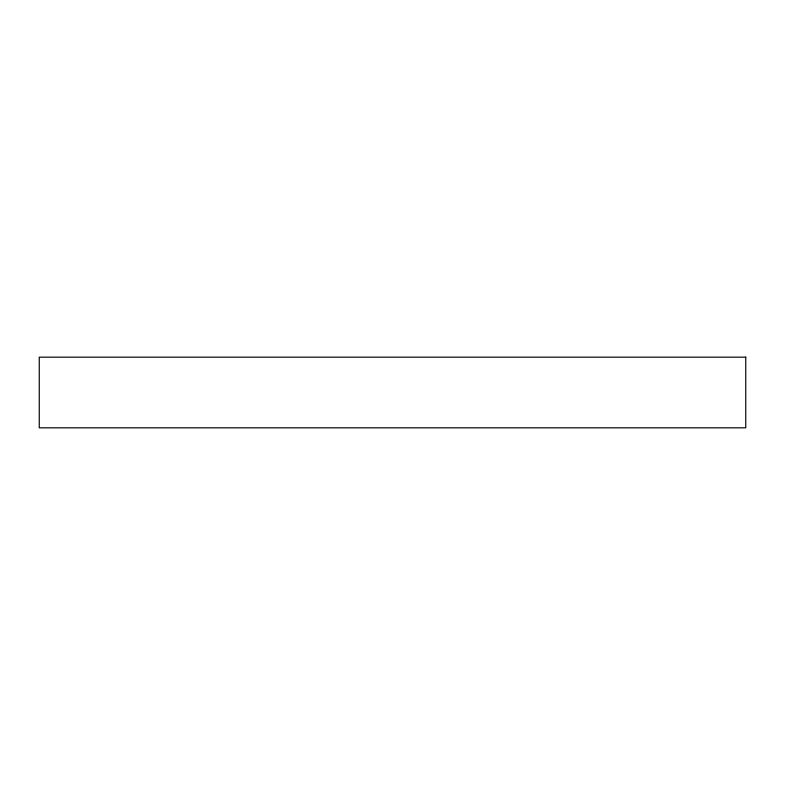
<?xml version="1.0" encoding="UTF-8"?>
<svg xmlns="http://www.w3.org/2000/svg" width="785" height="785" viewBox="0 0 785 785"><rect width="100%" height="100%" fill="white"/><g stroke="black" fill="none" stroke-linecap="round" stroke-linejoin="round"><path stroke-width="1.18" d="M745.75 357.175L39.25 357.175L39.25 427.825L745.75 427.825L745.75 357.175"/></g></svg>
